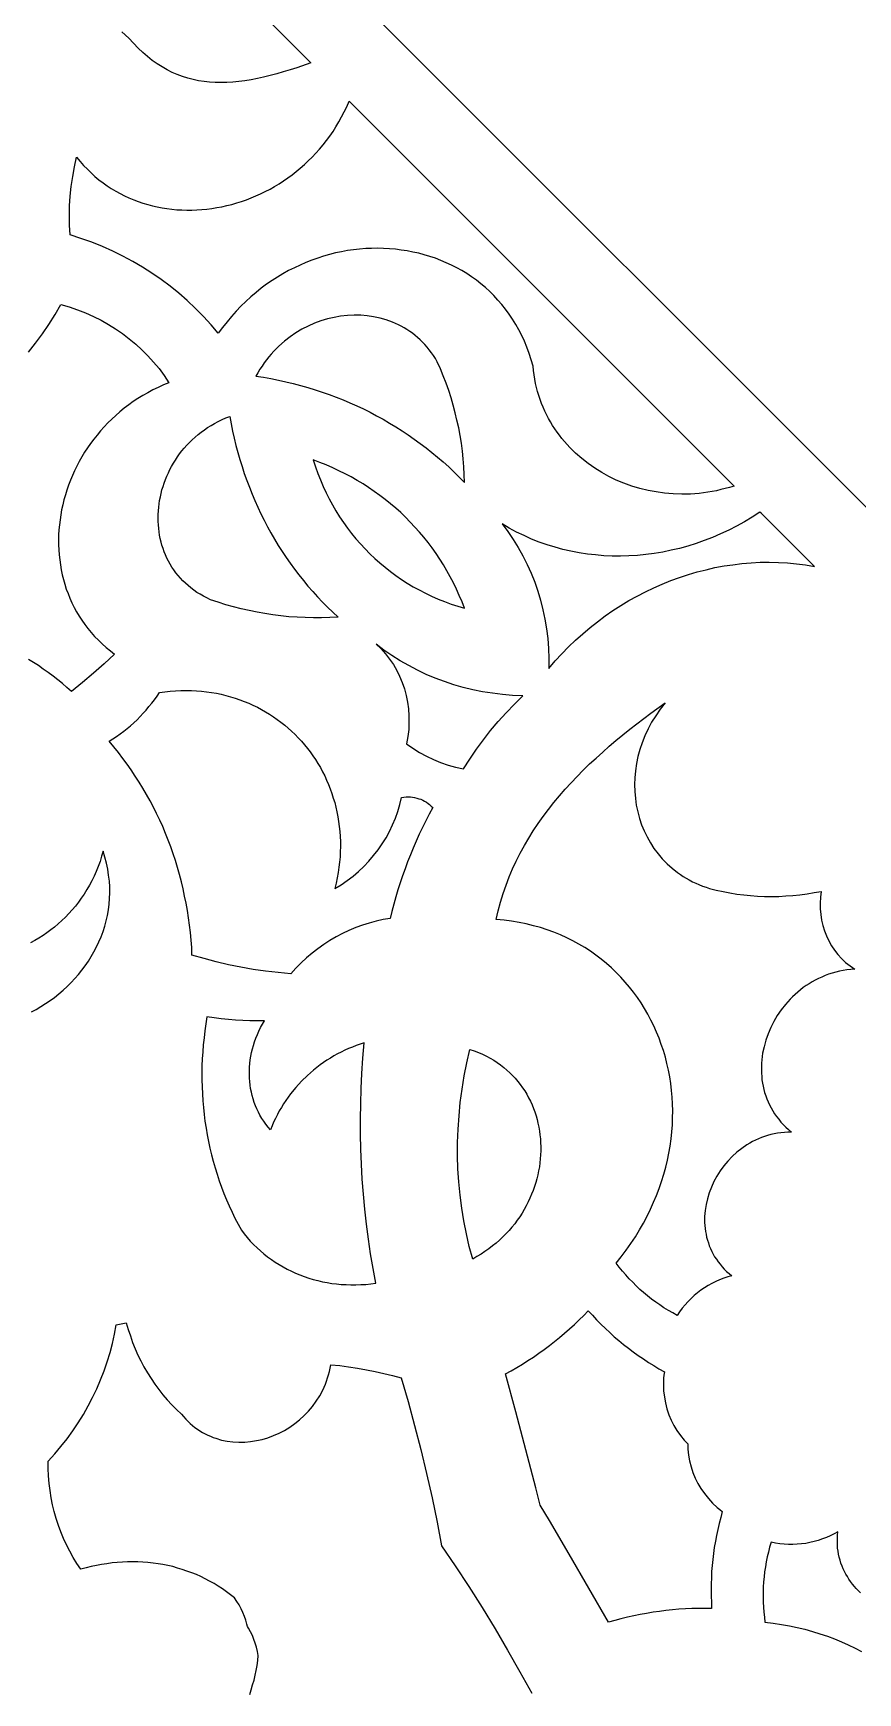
# Model space of a CAD drawing. Extents: x -3069 to -2029, y 258 to 1298.
# Drawn here: x -2171.5 to -2118.8, y 935.6 to 1041.8 of the extents above; entities that cross this region are included whole.
import ezdxf

# ---------------------------------------------------------------- set-up
doc = ezdxf.new("R2010")
doc.units = 0
doc.layers.add('LAYER_1', color=18, linetype='CONTINUOUS')
doc.layers.add('LAYER_2', color=174, linetype='CONTINUOUS')

msp = doc.modelspace()

# ---------------------------------------------------------------- linework, layer by layer
at = {"layer": 'LAYER_1'}
for points in [[(-2166.88, 1053.03), (-2153.73, 1039.9), (-2154.63, 1039.58), (-2155.07, 1039.44), (-2155.5, 1039.31), (-2155.92, 1039.19), (-2156.34, 1039.08), (-2156.76, 1038.98), (-2157.16, 1038.89), (-2157.56, 1038.81), (-2157.96, 1038.75), (-2158.35, 1038.7), (-2158.73, 1038.66), (-2159.11, 1038.64), (-2159.48, 1038.63), (-2159.85, 1038.64), (-2160.21, 1038.66), (-2160.57, 1038.7), (-2160.92, 1038.75), (-2161.26, 1038.82), (-2161.61, 1038.91), (-2161.94, 1039.02), (-2162.28, 1039.14), (-2162.61, 1039.28), (-2162.93, 1039.45), (-2163.25, 1039.63), (-2163.57, 1039.83), (-2163.88, 1040.05), (-2164.19, 1040.29), (-2164.49, 1040.56), (-2164.79, 1040.84), (-2165.09, 1041.15), (-2165.38, 1041.48), (-2165.83, 1041.87)], [(-2171.79, 1021.38), (-2171.34, 1021.96), (-2170.9, 1022.55), (-2170.49, 1023.16), (-2170.1, 1023.79), (-2169.72, 1024.43), (-2169.19, 1024.28), (-2168.66, 1024.1), (-2168.15, 1023.9), (-2167.65, 1023.67), (-2167.16, 1023.43), (-2166.69, 1023.16), (-2166.23, 1022.88), (-2165.78, 1022.57), (-2165.35, 1022.24), (-2164.94, 1021.9), (-2164.54, 1021.53), (-2164.16, 1021.15), (-2163.8, 1020.75), (-2163.45, 1020.33), (-2163.13, 1019.89), (-2162.82, 1019.43), (-2163.17, 1019.29), (-2163.51, 1019.13), (-2163.85, 1018.97), (-2164.17, 1018.79), (-2164.49, 1018.61), (-2164.8, 1018.42), (-2165.1, 1018.22), (-2165.39, 1018.01), (-2165.68, 1017.8), (-2165.95, 1017.57), (-2166.22, 1017.34), (-2166.47, 1017.1), (-2166.72, 1016.86), (-2166.96, 1016.61), (-2167.19, 1016.35), (-2167.41, 1016.08), (-2167.62, 1015.82), (-2167.83, 1015.54), (-2168.02, 1015.26), (-2168.21, 1014.98), (-2168.38, 1014.69), (-2168.55, 1014.39), (-2168.7, 1014.1), (-2168.85, 1013.8), (-2168.99, 1013.49), (-2169.11, 1013.19), (-2169.23, 1012.88), (-2169.34, 1012.56), (-2169.44, 1012.25), (-2169.53, 1011.93), (-2169.61, 1011.62), (-2169.68, 1011.3), (-2169.73, 1010.98), (-2169.78, 1010.65), (-2169.82, 1010.33), (-2169.85, 1010.01), (-2169.87, 1009.69), (-2169.88, 1009.37), (-2169.87, 1009.05), (-2169.86, 1008.73), (-2169.84, 1008.41), (-2169.8, 1008.09), (-2169.76, 1007.77), (-2169.7, 1007.46), (-2169.64, 1007.15), (-2169.56, 1006.84), (-2169.48, 1006.54), (-2169.38, 1006.23), (-2169.27, 1005.94), (-2169.15, 1005.64), (-2169.02, 1005.35), (-2168.88, 1005.06), (-2168.72, 1004.78), (-2168.56, 1004.5), (-2168.38, 1004.23), (-2168.2, 1003.97), (-2168, 1003.7), (-2167.79, 1003.45), (-2167.57, 1003.2), (-2167.33, 1002.96), (-2167.09, 1002.73), (-2166.83, 1002.5), (-2166.56, 1002.28), (-2166.29, 1002.07), (-2166.96, 1001.45), (-2167.65, 1000.85), (-2168.35, 1000.26), (-2169.05, 999.68), (-2169.34, 999.93), (-2169.63, 1000.18), (-2169.93, 1000.43), (-2170.23, 1000.66), (-2170.54, 1000.89), (-2170.85, 1001.11), (-2171.16, 1001.33), (-2171.48, 1001.53), (-2171.8, 1001.73)], [(-2171.61, 979.18), (-2171.3, 979.34), (-2171, 979.52), (-2170.7, 979.71), (-2170.41, 979.91), (-2170.13, 980.11), (-2169.85, 980.33), (-2169.58, 980.56), (-2169.32, 980.8), (-2169.07, 981.05), (-2168.83, 981.31), (-2168.6, 981.57), (-2168.38, 981.85), (-2168.17, 982.13), (-2167.97, 982.42), (-2167.78, 982.72), (-2167.61, 983.03), (-2167.44, 983.34), (-2167.29, 983.66), (-2167.15, 983.99), (-2167.03, 984.32), (-2166.92, 984.66), (-2166.83, 985), (-2166.75, 985.35), (-2166.69, 985.71), (-2166.64, 986.07), (-2166.61, 986.43), (-2166.6, 986.8), (-2166.6, 987.17), (-2166.62, 987.55), (-2166.67, 987.93), (-2166.73, 988.31), (-2166.81, 988.7), (-2166.91, 989.08), (-2167.03, 989.47), (-2167.12, 989.14), (-2167.22, 988.81), (-2167.34, 988.49), (-2167.47, 988.17), (-2167.6, 987.87), (-2167.75, 987.57), (-2167.9, 987.28), (-2168.06, 987), (-2168.24, 986.72), (-2168.42, 986.45), (-2168.61, 986.19), (-2168.8, 985.94), (-2169.01, 985.7), (-2169.22, 985.47), (-2169.43, 985.24), (-2169.66, 985.02), (-2169.89, 984.81), (-2170.13, 984.61), (-2170.37, 984.42), (-2170.62, 984.24), (-2170.87, 984.06), (-2171.13, 983.9), (-2171.39, 983.74), (-2171.66, 983.59)], [(-2157.65, 935.52), (-2157.55, 935.82), (-2157.46, 936.12), (-2157.37, 936.43), (-2157.3, 936.74), (-2157.23, 937.05), (-2157.18, 937.37), (-2157.13, 937.68), (-2157.1, 938), (-2157.15, 938.27), (-2157.21, 938.53), (-2157.29, 938.79), (-2157.38, 939.04), (-2157.48, 939.29), (-2157.59, 939.52), (-2157.72, 939.76), (-2157.79, 939.87), (-2157.83, 940.01), (-2157.9, 940.26), (-2157.99, 940.51), (-2158.09, 940.76), (-2158.2, 941), (-2158.33, 941.24), (-2158.47, 941.47), (-2158.63, 941.69), (-2158.88, 941.89), (-2159.13, 942.08), (-2159.39, 942.27), (-2159.66, 942.44), (-2159.93, 942.61), (-2160.21, 942.77), (-2160.49, 942.91), (-2160.77, 943.05), (-2161.06, 943.18), (-2161.36, 943.3), (-2161.66, 943.41), (-2161.96, 943.51), (-2162.26, 943.6), (-2162.57, 943.69), (-2162.88, 943.76), (-2163.2, 943.82), (-2163.51, 943.88), (-2163.83, 943.92), (-2164.16, 943.96), (-2164.48, 943.98), (-2164.81, 944), (-2165.13, 944), (-2165.46, 944), (-2165.79, 943.98), (-2166.12, 943.96), (-2166.45, 943.93), (-2166.78, 943.88), (-2167.12, 943.83), (-2167.45, 943.77), (-2167.78, 943.69), (-2168.11, 943.61), (-2168.44, 943.52), (-2168.7, 943.89), (-2168.93, 944.28), (-2169.16, 944.67), (-2169.36, 945.08), (-2169.55, 945.49), (-2169.73, 945.91), (-2169.88, 946.33), (-2170.03, 946.77), (-2170.15, 947.21), (-2170.26, 947.65), (-2170.35, 948.1), (-2170.42, 948.56), (-2170.48, 949.02), (-2170.52, 949.49), (-2170.54, 949.96), (-2170.54, 950.43), (-2170.12, 950.9), (-2169.72, 951.38), (-2169.33, 951.87), (-2168.96, 952.38), (-2168.62, 952.9), (-2168.29, 953.43), (-2167.98, 953.97), (-2167.7, 954.51), (-2167.43, 955.07), (-2167.19, 955.64), (-2166.96, 956.21), (-2166.76, 956.79), (-2166.58, 957.38), (-2166.43, 957.97), (-2166.3, 958.56), (-2166.19, 959.17), (-2165.54, 959.29), (-2165.42, 958.86), (-2165.28, 958.45), (-2165.14, 958.03), (-2164.98, 957.63), (-2164.8, 957.23), (-2164.61, 956.85), (-2164.41, 956.47), (-2164.19, 956.09), (-2163.96, 955.73), (-2163.72, 955.37), (-2163.47, 955.03), (-2163.2, 954.69), (-2162.92, 954.37), (-2162.63, 954.05), (-2162.33, 953.74), (-2162.01, 953.45), (-2161.88, 953.29), (-2161.74, 953.13), (-2161.6, 952.99), (-2161.45, 952.85), (-2161.3, 952.72), (-2161.15, 952.6), (-2160.99, 952.49), (-2160.83, 952.38), (-2160.67, 952.28), (-2160.5, 952.19), (-2160.33, 952.1), (-2160.16, 952.03), (-2159.99, 951.96), (-2159.81, 951.9), (-2159.45, 951.79), (-2159.09, 951.72), (-2158.72, 951.67), (-2158.35, 951.65), (-2157.97, 951.66), (-2157.6, 951.69), (-2157.22, 951.75), (-2156.85, 951.83), (-2156.48, 951.94), (-2156.12, 952.07), (-2155.77, 952.23), (-2155.42, 952.41), (-2155.09, 952.61), (-2154.77, 952.84), (-2154.46, 953.08), (-2154.17, 953.35), (-2153.89, 953.63), (-2153.63, 953.94), (-2153.39, 954.27), (-2153.17, 954.61), (-2152.98, 954.98), (-2152.89, 955.17), (-2152.81, 955.36), (-2152.73, 955.56), (-2152.67, 955.76), (-2152.6, 955.97), (-2152.55, 956.18), (-2152.5, 956.39), (-2152.46, 956.61), (-2151.89, 956.55), (-2151.32, 956.47), (-2150.75, 956.39), (-2150.18, 956.29), (-2149.62, 956.18), (-2149.07, 956.05), (-2148.51, 955.92), (-2147.96, 955.77), (-2147.52, 954.25), (-2147.1, 952.72), (-2146.7, 951.19), (-2146.33, 949.65), (-2145.98, 948.1), (-2145.66, 946.54), (-2145.37, 945.02), (-2144.5, 943.74), (-2143.63, 942.41), (-2142.78, 941.07), (-2141.95, 939.72), (-2141.15, 938.35), (-2140.36, 936.97), (-2139.6, 935.59)], [(-2118.58, 942.02), (-2118.85, 942.29), (-2118.97, 942.43), (-2119.1, 942.58), (-2119.21, 942.73), (-2119.32, 942.89), (-2119.42, 943.05), (-2119.52, 943.21), (-2119.61, 943.38), (-2119.69, 943.55), (-2119.76, 943.73), (-2119.83, 943.91), (-2119.89, 944.1), (-2119.94, 944.29), (-2119.98, 944.48), (-2120.01, 944.67), (-2120.04, 944.87), (-2120.05, 945.08), (-2120.06, 945.28), (-2120.06, 945.49), (-2120.05, 945.71), (-2120.02, 945.92), (-2120.26, 945.79), (-2120.51, 945.67), (-2120.76, 945.55), (-2121.02, 945.46), (-2121.28, 945.37), (-2121.54, 945.29), (-2121.81, 945.23), (-2122.08, 945.18), (-2122.36, 945.15), (-2122.63, 945.12), (-2122.91, 945.11), (-2123.19, 945.11), (-2123.46, 945.13), (-2123.74, 945.16), (-2124.02, 945.2), (-2124.29, 945.25), (-2124.39, 944.94), (-2124.47, 944.62), (-2124.54, 944.31), (-2124.61, 943.99), (-2124.66, 943.67), (-2124.71, 943.35), (-2124.75, 943.03), (-2124.78, 942.71), (-2124.8, 942.38), (-2124.81, 942.06), (-2124.81, 941.74), (-2124.81, 941.42), (-2124.79, 941.09), (-2124.77, 940.77), (-2124.73, 940.45), (-2124.69, 940.13), (-2124.16, 940.07), (-2123.64, 939.99), (-2123.13, 939.9), (-2122.62, 939.8), (-2122.13, 939.68), (-2121.64, 939.55), (-2121.17, 939.4), (-2120.7, 939.24), (-2120.24, 939.07), (-2119.79, 938.89), (-2119.36, 938.69), (-2118.93, 938.48), (-2118.51, 938.26)]]:
    msp.add_lwpolyline(points, dxfattribs=at)
for points in [[(-2151.29, 1037.44), (-2126.67, 1012.82), (-2126.95, 1012.73), (-2127.23, 1012.66), (-2127.51, 1012.59), (-2127.78, 1012.52), (-2128.06, 1012.47), (-2128.34, 1012.42), (-2128.62, 1012.38), (-2128.9, 1012.35), (-2129.18, 1012.33), (-2129.46, 1012.31), (-2129.74, 1012.3), (-2130.01, 1012.3), (-2130.56, 1012.32), (-2131.11, 1012.37), (-2131.64, 1012.44), (-2132.17, 1012.54), (-2132.7, 1012.67), (-2133.21, 1012.82), (-2133.71, 1013), (-2134.2, 1013.2), (-2134.67, 1013.43), (-2135.13, 1013.68), (-2135.58, 1013.96), (-2136, 1014.26), (-2136.41, 1014.58), (-2136.8, 1014.92), (-2137.17, 1015.28), (-2137.35, 1015.47), (-2137.52, 1015.66), (-2137.68, 1015.86), (-2137.84, 1016.07), (-2137.99, 1016.27), (-2138.14, 1016.49), (-2138.28, 1016.7), (-2138.41, 1016.93), (-2138.54, 1017.15), (-2138.66, 1017.39), (-2138.78, 1017.62), (-2138.88, 1017.86), (-2138.98, 1018.11), (-2139.07, 1018.36), (-2139.16, 1018.61), (-2139.23, 1018.87), (-2139.3, 1019.13), (-2139.36, 1019.39), (-2139.42, 1019.66), (-2139.46, 1019.93), (-2139.5, 1020.21), (-2139.52, 1020.49), (-2139.64, 1020.9), (-2139.77, 1021.31), (-2139.92, 1021.7), (-2140.08, 1022.08), (-2140.25, 1022.45), (-2140.43, 1022.81), (-2140.62, 1023.16), (-2140.83, 1023.5), (-2141.05, 1023.82), (-2141.28, 1024.13), (-2141.52, 1024.43), (-2141.77, 1024.72), (-2142.03, 1025), (-2142.29, 1025.26), (-2142.57, 1025.52), (-2142.86, 1025.76), (-2143.15, 1025.99), (-2143.46, 1026.2), (-2143.77, 1026.41), (-2144.08, 1026.6), (-2144.41, 1026.78), (-2144.74, 1026.95), (-2145.08, 1027.11), (-2145.42, 1027.25), (-2145.77, 1027.39), (-2146.12, 1027.51), (-2146.48, 1027.61), (-2146.84, 1027.71), (-2147.21, 1027.79), (-2147.58, 1027.86), (-2147.95, 1027.92), (-2148.32, 1027.97), (-2148.7, 1028), (-2149.08, 1028.02), (-2149.46, 1028.03), (-2149.85, 1028.02), (-2150.23, 1028.01), (-2150.62, 1027.98), (-2151, 1027.93), (-2151.39, 1027.88), (-2151.77, 1027.81), (-2152.16, 1027.73), (-2152.54, 1027.63), (-2152.92, 1027.52), (-2153.3, 1027.4), (-2153.68, 1027.27), (-2154.05, 1027.12), (-2154.42, 1026.96), (-2154.79, 1026.79), (-2155.16, 1026.6), (-2155.52, 1026.4), (-2155.87, 1026.19), (-2156.22, 1025.96), (-2156.57, 1025.73), (-2156.91, 1025.47), (-2157.24, 1025.21), (-2157.57, 1024.93), (-2157.89, 1024.63), (-2158.21, 1024.33), (-2158.51, 1024.01), (-2158.81, 1023.67), (-2159.1, 1023.32), (-2159.39, 1022.96), (-2159.66, 1022.59), (-2160.12, 1023.14), (-2160.61, 1023.67), (-2161.11, 1024.18), (-2161.64, 1024.68), (-2162.18, 1025.15), (-2162.73, 1025.6), (-2163.31, 1026.03), (-2163.9, 1026.44), (-2164.5, 1026.83), (-2165.12, 1027.19), (-2165.76, 1027.53), (-2166.41, 1027.85), (-2167.07, 1028.15), (-2167.75, 1028.42), (-2168.44, 1028.66), (-2169.14, 1028.89), (-2169.17, 1029.51), (-2169.18, 1030.13), (-2169.17, 1030.75), (-2169.13, 1031.37), (-2169.06, 1031.99), (-2168.97, 1032.62), (-2168.86, 1033.24), (-2168.72, 1033.86), (-2168.5, 1033.59), (-2168.27, 1033.33), (-2168.03, 1033.09), (-2167.79, 1032.86), (-2167.55, 1032.63), (-2167.29, 1032.42), (-2167.03, 1032.22), (-2166.77, 1032.03), (-2166.5, 1031.86), (-2166.22, 1031.69), (-2165.94, 1031.53), (-2165.66, 1031.39), (-2165.37, 1031.26), (-2165.07, 1031.13), (-2164.78, 1031.02), (-2164.48, 1030.92), (-2164.17, 1030.83), (-2163.87, 1030.75), (-2163.56, 1030.68), (-2163.25, 1030.62), (-2162.94, 1030.57), (-2162.62, 1030.53), (-2162.3, 1030.5), (-2161.99, 1030.48), (-2161.67, 1030.47), (-2161.35, 1030.47), (-2161.03, 1030.48), (-2160.71, 1030.51), (-2160.39, 1030.54), (-2160.07, 1030.58), (-2159.75, 1030.63), (-2159.43, 1030.69), (-2159.11, 1030.76), (-2158.8, 1030.84), (-2158.48, 1030.93), (-2158.17, 1031.03), (-2157.86, 1031.14), (-2157.55, 1031.26), (-2157.25, 1031.38), (-2156.95, 1031.52), (-2156.65, 1031.67), (-2156.35, 1031.82), (-2156.06, 1031.99), (-2155.77, 1032.16), (-2155.49, 1032.34), (-2155.21, 1032.53), (-2154.94, 1032.73), (-2154.67, 1032.94), (-2154.41, 1033.16), (-2154.15, 1033.39), (-2153.9, 1033.62), (-2153.65, 1033.86), (-2153.41, 1034.12), (-2153.18, 1034.38), (-2152.96, 1034.65), (-2152.74, 1034.92), (-2152.53, 1035.21), (-2152.32, 1035.5), (-2152.13, 1035.8), (-2151.94, 1036.11), (-2151.77, 1036.43), (-2151.6, 1036.76), (-2151.44, 1037.09)], [(-2143.9, 1013.04), (-2143.92, 1013.55), (-2143.95, 1014.06), (-2143.99, 1014.56), (-2144.04, 1015.06), (-2144.11, 1015.56), (-2144.19, 1016.05), (-2144.28, 1016.54), (-2144.39, 1017.03), (-2144.5, 1017.51), (-2144.63, 1017.99), (-2144.77, 1018.47), (-2144.92, 1018.94), (-2145.09, 1019.41), (-2145.27, 1019.87), (-2145.45, 1020.32), (-2145.66, 1020.77), (-2145.77, 1020.97), (-2145.9, 1021.17), (-2146.03, 1021.35), (-2146.16, 1021.53), (-2146.3, 1021.7), (-2146.44, 1021.87), (-2146.59, 1022.03), (-2146.75, 1022.18), (-2146.91, 1022.32), (-2147.07, 1022.46), (-2147.24, 1022.59), (-2147.41, 1022.71), (-2147.59, 1022.83), (-2147.77, 1022.94), (-2147.95, 1023.04), (-2148.13, 1023.14), (-2148.51, 1023.31), (-2148.91, 1023.45), (-2149.31, 1023.56), (-2149.72, 1023.65), (-2150.13, 1023.71), (-2150.55, 1023.75), (-2150.97, 1023.75), (-2151.4, 1023.73), (-2151.83, 1023.69), (-2152.25, 1023.61), (-2152.67, 1023.51), (-2153.09, 1023.38), (-2153.5, 1023.23), (-2153.91, 1023.05), (-2154.31, 1022.85), (-2154.69, 1022.62), (-2155.07, 1022.36), (-2155.43, 1022.08), (-2155.78, 1021.77), (-2156.11, 1021.44), (-2156.27, 1021.26), (-2156.43, 1021.08), (-2156.58, 1020.89), (-2156.72, 1020.7), (-2156.86, 1020.49), (-2157, 1020.29), (-2157.13, 1020.07), (-2157.25, 1019.85), (-2156.77, 1019.78), (-2156.29, 1019.69), (-2155.81, 1019.6), (-2155.34, 1019.49), (-2154.86, 1019.38), (-2154.4, 1019.26), (-2153.93, 1019.12), (-2153.47, 1018.98), (-2153.02, 1018.83), (-2152.57, 1018.67), (-2152.12, 1018.51), (-2151.68, 1018.33), (-2151.24, 1018.14), (-2150.8, 1017.95), (-2150.37, 1017.75), (-2149.95, 1017.54), (-2149.53, 1017.32), (-2149.12, 1017.09), (-2148.71, 1016.85), (-2148.3, 1016.61), (-2147.9, 1016.35), (-2147.51, 1016.09), (-2147.12, 1015.82), (-2146.74, 1015.55), (-2146.36, 1015.26), (-2145.99, 1014.97), (-2145.63, 1014.67), (-2145.27, 1014.36), (-2144.92, 1014.04), (-2144.58, 1013.71), (-2144.24, 1013.38)], [(-2152, 1004.43), (-2152.52, 1004.4), (-2153.05, 1004.39), (-2153.57, 1004.39), (-2154.1, 1004.4), (-2154.62, 1004.43), (-2155.14, 1004.46), (-2155.65, 1004.51), (-2156.17, 1004.58), (-2156.68, 1004.66), (-2157.18, 1004.75), (-2157.69, 1004.85), (-2158.19, 1004.96), (-2158.68, 1005.09), (-2159.18, 1005.23), (-2159.66, 1005.39), (-2160.15, 1005.55), (-2160.38, 1005.66), (-2160.6, 1005.77), (-2160.82, 1005.9), (-2161.02, 1006.02), (-2161.22, 1006.16), (-2161.41, 1006.3), (-2161.59, 1006.45), (-2161.76, 1006.6), (-2161.93, 1006.76), (-2162.08, 1006.92), (-2162.23, 1007.09), (-2162.37, 1007.27), (-2162.5, 1007.45), (-2162.62, 1007.63), (-2162.74, 1007.82), (-2162.84, 1008.01), (-2162.94, 1008.21), (-2163.03, 1008.41), (-2163.12, 1008.62), (-2163.19, 1008.82), (-2163.26, 1009.03), (-2163.31, 1009.24), (-2163.37, 1009.46), (-2163.41, 1009.67), (-2163.44, 1009.89), (-2163.47, 1010.11), (-2163.49, 1010.34), (-2163.5, 1010.56), (-2163.5, 1010.78), (-2163.5, 1011.01), (-2163.49, 1011.23), (-2163.47, 1011.46), (-2163.44, 1011.68), (-2163.41, 1011.9), (-2163.36, 1012.13), (-2163.31, 1012.35), (-2163.26, 1012.57), (-2163.19, 1012.79), (-2163.12, 1013.01), (-2163.04, 1013.23), (-2162.95, 1013.45), (-2162.85, 1013.66), (-2162.75, 1013.87), (-2162.64, 1014.08), (-2162.52, 1014.28), (-2162.4, 1014.48), (-2162.27, 1014.68), (-2162.13, 1014.88), (-2161.98, 1015.07), (-2161.83, 1015.25), (-2161.67, 1015.44), (-2161.5, 1015.61), (-2161.32, 1015.78), (-2161.14, 1015.95), (-2160.95, 1016.11), (-2160.75, 1016.27), (-2160.55, 1016.42), (-2160.34, 1016.56), (-2160.12, 1016.7), (-2159.89, 1016.83), (-2159.66, 1016.95), (-2159.42, 1017.07), (-2159.18, 1017.18), (-2158.92, 1017.28), (-2158.84, 1016.81), (-2158.75, 1016.34), (-2158.64, 1015.88), (-2158.53, 1015.42), (-2158.41, 1014.97), (-2158.28, 1014.51), (-2158.14, 1014.07), (-2158, 1013.62), (-2157.84, 1013.18), (-2157.67, 1012.74), (-2157.5, 1012.31), (-2157.32, 1011.89), (-2157.13, 1011.46), (-2156.93, 1011.04), (-2156.72, 1010.63), (-2156.51, 1010.22), (-2156.29, 1009.82), (-2156.06, 1009.42), (-2155.82, 1009.02), (-2155.57, 1008.64), (-2155.31, 1008.25), (-2155.05, 1007.88), (-2154.78, 1007.5), (-2154.5, 1007.14), (-2154.21, 1006.78), (-2153.92, 1006.42), (-2153.62, 1006.08), (-2153.31, 1005.73), (-2152.99, 1005.4), (-2152.67, 1005.07), (-2152.33, 1004.75)], [(-2143.9, 1005), (-2144.06, 1005.41), (-2144.24, 1005.82), (-2144.42, 1006.23), (-2144.61, 1006.62), (-2144.82, 1007.01), (-2145.03, 1007.4), (-2145.25, 1007.77), (-2145.49, 1008.14), (-2145.73, 1008.5), (-2145.98, 1008.86), (-2146.24, 1009.2), (-2146.51, 1009.54), (-2146.79, 1009.87), (-2147.08, 1010.2), (-2147.38, 1010.51), (-2147.68, 1010.82), (-2147.99, 1011.12), (-2148.31, 1011.41), (-2148.64, 1011.69), (-2148.98, 1011.96), (-2149.32, 1012.22), (-2149.68, 1012.48), (-2150.04, 1012.72), (-2150.4, 1012.96), (-2150.78, 1013.18), (-2151.16, 1013.4), (-2151.55, 1013.61), (-2151.94, 1013.8), (-2152.34, 1013.99), (-2152.75, 1014.17), (-2153.16, 1014.33), (-2153.58, 1014.49), (-2153.44, 1014.05), (-2153.29, 1013.63), (-2153.13, 1013.21), (-2152.95, 1012.8), (-2152.76, 1012.39), (-2152.56, 1012), (-2152.35, 1011.61), (-2152.13, 1011.23), (-2151.9, 1010.85), (-2151.65, 1010.49), (-2151.4, 1010.13), (-2151.13, 1009.79), (-2150.86, 1009.45), (-2150.57, 1009.12), (-2150.27, 1008.8), (-2149.97, 1008.49), (-2149.65, 1008.19), (-2149.33, 1007.9), (-2148.99, 1007.62), (-2148.65, 1007.35), (-2148.3, 1007.09), (-2147.94, 1006.85), (-2147.57, 1006.61), (-2147.19, 1006.38), (-2146.81, 1006.17), (-2146.41, 1005.97), (-2146.01, 1005.77), (-2145.6, 1005.59), (-2145.19, 1005.43), (-2144.76, 1005.27), (-2144.34, 1005.13)], [(-2124.94, 1011.09), (-2125.02, 1011.14), (-2125.51, 1010.83), (-2126, 1010.53), (-2126.51, 1010.26), (-2127.01, 1010), (-2127.53, 1009.76), (-2128.05, 1009.53), (-2128.57, 1009.33), (-2129.1, 1009.15), (-2129.63, 1008.98), (-2130.16, 1008.83), (-2130.7, 1008.71), (-2131.23, 1008.6), (-2131.77, 1008.51), (-2132.31, 1008.44), (-2132.85, 1008.38), (-2133.39, 1008.35), (-2133.92, 1008.34), (-2134.46, 1008.34), (-2134.99, 1008.36), (-2135.52, 1008.41), (-2136.05, 1008.47), (-2136.58, 1008.55), (-2137.1, 1008.65), (-2137.61, 1008.77), (-2138.12, 1008.9), (-2138.63, 1009.06), (-2139.13, 1009.24), (-2139.62, 1009.43), (-2140.1, 1009.65), (-2140.58, 1009.88), (-2141.05, 1010.13), (-2141.51, 1010.41), (-2141.14, 1009.92), (-2140.79, 1009.41), (-2140.47, 1008.89), (-2140.17, 1008.36), (-2139.9, 1007.81), (-2139.65, 1007.25), (-2139.42, 1006.68), (-2139.22, 1006.1), (-2139.04, 1005.51), (-2138.89, 1004.91), (-2138.76, 1004.3), (-2138.66, 1003.68), (-2138.58, 1003.06), (-2138.53, 1002.43), (-2138.51, 1001.79), (-2138.51, 1001.15), (-2138.1, 1001.63), (-2137.68, 1002.09), (-2137.25, 1002.53), (-2136.81, 1002.96), (-2136.35, 1003.37), (-2135.88, 1003.77), (-2135.4, 1004.14), (-2134.92, 1004.51), (-2134.42, 1004.85), (-2133.91, 1005.18), (-2133.4, 1005.49), (-2132.87, 1005.78), (-2132.34, 1006.06), (-2131.8, 1006.31), (-2131.26, 1006.55), (-2130.71, 1006.77), (-2130.15, 1006.98), (-2129.59, 1007.16), (-2129.03, 1007.33), (-2128.46, 1007.47), (-2127.89, 1007.6), (-2127.31, 1007.71), (-2126.74, 1007.79), (-2126.16, 1007.86), (-2125.58, 1007.91), (-2125, 1007.94), (-2124.42, 1007.95), (-2123.83, 1007.93), (-2123.25, 1007.9), (-2122.68, 1007.85), (-2122.1, 1007.77), (-2121.52, 1007.67)], [(-2143.98, 994.72), (-2143.57, 995.35), (-2143.15, 995.98), (-2142.7, 996.58), (-2142.24, 997.18), (-2141.75, 997.75), (-2141.25, 998.32), (-2140.72, 998.86), (-2140.18, 999.39), (-2140.83, 999.42), (-2141.48, 999.48), (-2142.12, 999.56), (-2142.75, 999.66), (-2143.37, 999.79), (-2143.99, 999.94), (-2144.59, 1000.11), (-2145.19, 1000.31), (-2145.78, 1000.53), (-2146.36, 1000.77), (-2146.92, 1001.04), (-2147.48, 1001.33), (-2148.02, 1001.64), (-2148.55, 1001.97), (-2149.06, 1002.33), (-2149.56, 1002.71), (-2149.25, 1002.41), (-2148.96, 1002.09), (-2148.7, 1001.75), (-2148.46, 1001.4), (-2148.24, 1001.03), (-2148.06, 1000.65), (-2147.89, 1000.25), (-2147.75, 999.85), (-2147.64, 999.43), (-2147.55, 999), (-2147.5, 998.57), (-2147.46, 998.13), (-2147.46, 997.69), (-2147.48, 997.24), (-2147.54, 996.79), (-2147.62, 996.33), (-2147.21, 996.05), (-2146.79, 995.78), (-2146.35, 995.54), (-2145.9, 995.32), (-2145.44, 995.13), (-2144.96, 994.97), (-2144.48, 994.83)], [(-2155.01, 981.62), (-2155.82, 981.69), (-2156.63, 981.78), (-2157.43, 981.9), (-2158.22, 982.04), (-2159.01, 982.2), (-2159.79, 982.38), (-2160.57, 982.59), (-2161.34, 982.81), (-2161.36, 983.29), (-2161.4, 983.77), (-2161.44, 984.25), (-2161.5, 984.72), (-2161.56, 985.19), (-2161.63, 985.66), (-2161.71, 986.13), (-2161.81, 986.59), (-2161.91, 987.05), (-2162.02, 987.51), (-2162.13, 987.96), (-2162.26, 988.41), (-2162.4, 988.86), (-2162.54, 989.3), (-2162.7, 989.74), (-2162.86, 990.17), (-2163.03, 990.6), (-2163.21, 991.03), (-2163.4, 991.45), (-2163.6, 991.87), (-2163.81, 992.28), (-2164.02, 992.69), (-2164.25, 993.09), (-2164.48, 993.49), (-2164.72, 993.88), (-2164.97, 994.27), (-2165.23, 994.66), (-2165.49, 995.03), (-2165.77, 995.4), (-2166.05, 995.77), (-2166.34, 996.13), (-2166.64, 996.49), (-2166.4, 996.64), (-2166.16, 996.79), (-2165.93, 996.96), (-2165.7, 997.13), (-2165.48, 997.31), (-2165.27, 997.49), (-2165.06, 997.68), (-2164.85, 997.87), (-2164.65, 998.07), (-2164.46, 998.28), (-2164.27, 998.49), (-2164.09, 998.71), (-2163.91, 998.93), (-2163.74, 999.15), (-2163.57, 999.38), (-2163.41, 999.62), (-2163.07, 999.66), (-2162.73, 999.7), (-2162.39, 999.72), (-2162.05, 999.74), (-2161.72, 999.74), (-2161.38, 999.74), (-2161.06, 999.72), (-2160.73, 999.69), (-2160.41, 999.66), (-2160.1, 999.61), (-2159.78, 999.56), (-2159.47, 999.5), (-2159.17, 999.42), (-2158.87, 999.34), (-2158.57, 999.25), (-2158.28, 999.15), (-2158, 999.04), (-2157.71, 998.93), (-2157.44, 998.8), (-2157.16, 998.67), (-2156.9, 998.53), (-2156.64, 998.38), (-2156.38, 998.22), (-2156.13, 998.06), (-2155.89, 997.89), (-2155.65, 997.71), (-2155.41, 997.53), (-2155.19, 997.33), (-2154.97, 997.13), (-2154.75, 996.93), (-2154.54, 996.72), (-2154.34, 996.5), (-2154.15, 996.27), (-2153.96, 996.04), (-2153.78, 995.81), (-2153.61, 995.57), (-2153.44, 995.32), (-2153.28, 995.07), (-2153.13, 994.81), (-2152.99, 994.54), (-2152.85, 994.28), (-2152.73, 994), (-2152.61, 993.72), (-2152.5, 993.44), (-2152.39, 993.16), (-2152.3, 992.86), (-2152.21, 992.57), (-2152.14, 992.27), (-2152.07, 991.97), (-2152.01, 991.66), (-2151.96, 991.35), (-2151.92, 991.04), (-2151.89, 990.72), (-2151.86, 990.4), (-2151.85, 990.08), (-2151.85, 989.75), (-2151.86, 989.42), (-2151.87, 989.09), (-2151.9, 988.76), (-2151.94, 988.43), (-2151.99, 988.09), (-2152.05, 987.75), (-2152.12, 987.41), (-2152.2, 987.07), (-2151.8, 987.31), (-2151.41, 987.58), (-2151.04, 987.87), (-2150.68, 988.17), (-2150.35, 988.49), (-2150.02, 988.83), (-2149.72, 989.18), (-2149.44, 989.55), (-2149.17, 989.93), (-2148.93, 990.32), (-2148.71, 990.73), (-2148.51, 991.14), (-2148.33, 991.57), (-2148.17, 992), (-2148.04, 992.44), (-2147.93, 992.89), (-2147.79, 992.91), (-2147.65, 992.93), (-2147.51, 992.93), (-2147.37, 992.93), (-2147.23, 992.91), (-2147.1, 992.89), (-2146.96, 992.86), (-2146.83, 992.82), (-2146.71, 992.78), (-2146.58, 992.73), (-2146.47, 992.67), (-2146.35, 992.6), (-2146.24, 992.52), (-2146.14, 992.44), (-2146.04, 992.35), (-2145.94, 992.25), (-2146.17, 991.83), (-2146.39, 991.4), (-2146.6, 990.97), (-2146.8, 990.54), (-2147, 990.1), (-2147.19, 989.66), (-2147.37, 989.22), (-2147.55, 988.78), (-2147.71, 988.33), (-2147.87, 987.88), (-2148.02, 987.43), (-2148.17, 986.98), (-2148.3, 986.53), (-2148.43, 986.07), (-2148.55, 985.61), (-2148.66, 985.16), (-2149.12, 985.08), (-2149.56, 984.98), (-2150.01, 984.86), (-2150.44, 984.73), (-2150.87, 984.57), (-2151.3, 984.39), (-2151.72, 984.19), (-2152.12, 983.98), (-2152.52, 983.74), (-2152.91, 983.49), (-2153.29, 983.22), (-2153.66, 982.93), (-2154.02, 982.63), (-2154.36, 982.31), (-2154.69, 981.97)], [(-2130.3, 959.76), (-2130.59, 959.92), (-2130.87, 960.08), (-2131.15, 960.25), (-2131.42, 960.43), (-2131.68, 960.62), (-2131.94, 960.81), (-2132.2, 961.01), (-2132.45, 961.22), (-2132.69, 961.43), (-2132.92, 961.65), (-2133.15, 961.88), (-2133.38, 962.11), (-2133.6, 962.35), (-2133.81, 962.59), (-2134.01, 962.84), (-2134.21, 963.1), (-2133.88, 963.52), (-2133.56, 963.94), (-2133.26, 964.37), (-2132.98, 964.8), (-2132.71, 965.23), (-2132.46, 965.67), (-2132.23, 966.11), (-2132.01, 966.55), (-2131.81, 967), (-2131.62, 967.44), (-2131.45, 967.89), (-2131.3, 968.34), (-2131.16, 968.79), (-2131.04, 969.25), (-2130.93, 969.7), (-2130.84, 970.15), (-2130.76, 970.6), (-2130.7, 971.05), (-2130.65, 971.5), (-2130.61, 971.95), (-2130.6, 972.4), (-2130.59, 972.84), (-2130.6, 973.29), (-2130.63, 973.73), (-2130.66, 974.16), (-2130.72, 974.6), (-2130.78, 975.03), (-2130.86, 975.45), (-2130.96, 975.87), (-2131.06, 976.29), (-2131.18, 976.7), (-2131.32, 977.1), (-2131.46, 977.5), (-2131.62, 977.89), (-2131.8, 978.28), (-2131.98, 978.66), (-2132.18, 979.03), (-2132.39, 979.4), (-2132.61, 979.75), (-2132.85, 980.1), (-2133.1, 980.44), (-2133.36, 980.77), (-2133.63, 981.09), (-2133.91, 981.41), (-2134.21, 981.71), (-2134.51, 982), (-2134.83, 982.28), (-2135.16, 982.55), (-2135.5, 982.81), (-2135.85, 983.06), (-2136.22, 983.29), (-2136.59, 983.51), (-2136.97, 983.72), (-2137.37, 983.92), (-2137.77, 984.1), (-2138.19, 984.27), (-2138.62, 984.43), (-2139.05, 984.57), (-2139.5, 984.69), (-2139.96, 984.81), (-2140.42, 984.9), (-2140.9, 984.98), (-2141.38, 985.04), (-2141.88, 985.09), (-2141.75, 985.65), (-2141.6, 986.21), (-2141.44, 986.75), (-2141.25, 987.29), (-2141.05, 987.81), (-2140.83, 988.33), (-2140.6, 988.83), (-2140.35, 989.33), (-2140.08, 989.82), (-2139.8, 990.3), (-2139.51, 990.77), (-2139.2, 991.23), (-2138.88, 991.68), (-2138.54, 992.13), (-2138.2, 992.57), (-2137.84, 993), (-2137.47, 993.42), (-2137.09, 993.83), (-2136.71, 994.24), (-2136.31, 994.64), (-2135.91, 995.04), (-2135.49, 995.42), (-2135.07, 995.8), (-2134.65, 996.18), (-2134.22, 996.55), (-2133.78, 996.91), (-2133.34, 997.26), (-2132.89, 997.61), (-2131.99, 998.29), (-2131.07, 998.95), (-2131.39, 998.55), (-2131.68, 998.13), (-2131.94, 997.71), (-2132.17, 997.28), (-2132.37, 996.84), (-2132.55, 996.4), (-2132.7, 995.96), (-2132.82, 995.51), (-2132.91, 995.06), (-2132.98, 994.61), (-2133.02, 994.16), (-2133.03, 993.72), (-2133.02, 993.28), (-2132.98, 992.84), (-2132.92, 992.4), (-2132.83, 991.98), (-2132.72, 991.56), (-2132.58, 991.15), (-2132.42, 990.76), (-2132.23, 990.37), (-2132.02, 990), (-2131.79, 989.64), (-2131.53, 989.3), (-2131.26, 988.97), (-2130.95, 988.66), (-2130.63, 988.37), (-2130.28, 988.1), (-2130.1, 987.97), (-2129.92, 987.85), (-2129.73, 987.73), (-2129.53, 987.62), (-2129.33, 987.51), (-2129.12, 987.41), (-2128.91, 987.32), (-2128.69, 987.23), (-2128.46, 987.15), (-2128.24, 987.08), (-2127.81, 986.97), (-2127.37, 986.88), (-2126.93, 986.79), (-2126.49, 986.72), (-2126.05, 986.67), (-2125.61, 986.62), (-2125.16, 986.59), (-2124.71, 986.57), (-2124.26, 986.57), (-2123.81, 986.57), (-2123.35, 986.6), (-2122.9, 986.63), (-2122.45, 986.67), (-2121.99, 986.73), (-2121.54, 986.81), (-2121.09, 986.89), (-2121.13, 986.51), (-2121.16, 986.14), (-2121.15, 985.77), (-2121.12, 985.41), (-2121.07, 985.05), (-2120.99, 984.7), (-2120.88, 984.36), (-2120.76, 984.04), (-2120.61, 983.72), (-2120.43, 983.41), (-2120.24, 983.12), (-2120.02, 982.85), (-2119.79, 982.59), (-2119.53, 982.35), (-2119.25, 982.13), (-2118.95, 981.92), (-2119.2, 981.9), (-2119.45, 981.87), (-2119.69, 981.83), (-2119.93, 981.78), (-2120.16, 981.72), (-2120.39, 981.66), (-2120.62, 981.59), (-2120.83, 981.5), (-2121.05, 981.41), (-2121.26, 981.32), (-2121.47, 981.21), (-2121.67, 981.1), (-2121.86, 980.98), (-2122.05, 980.86), (-2122.24, 980.73), (-2122.42, 980.59), (-2122.59, 980.45), (-2122.76, 980.3), (-2122.92, 980.15), (-2123.08, 979.99), (-2123.38, 979.66), (-2123.65, 979.31), (-2123.9, 978.95), (-2124.12, 978.57), (-2124.32, 978.18), (-2124.49, 977.78), (-2124.63, 977.37), (-2124.75, 976.95), (-2124.84, 976.53), (-2124.87, 976.32), (-2124.89, 976.11), (-2124.91, 975.9), (-2124.92, 975.69), (-2124.92, 975.47), (-2124.91, 975.26), (-2124.9, 975.05), (-2124.88, 974.84), (-2124.85, 974.63), (-2124.81, 974.43), (-2124.76, 974.22), (-2124.71, 974.02), (-2124.64, 973.82), (-2124.57, 973.62), (-2124.49, 973.42), (-2124.4, 973.23), (-2124.3, 973.04), (-2124.19, 972.85), (-2124.07, 972.66), (-2123.95, 972.48), (-2123.81, 972.31), (-2123.67, 972.13), (-2123.52, 971.97), (-2123.35, 971.8), (-2123.18, 971.65), (-2123, 971.49), (-2123.23, 971.49), (-2123.45, 971.47), (-2123.67, 971.45), (-2123.89, 971.42), (-2124.1, 971.38), (-2124.31, 971.33), (-2124.52, 971.27), (-2124.72, 971.21), (-2124.92, 971.14), (-2125.11, 971.06), (-2125.3, 970.98), (-2125.48, 970.88), (-2125.66, 970.78), (-2125.84, 970.68), (-2126.18, 970.45), (-2126.5, 970.2), (-2126.79, 969.93), (-2127.07, 969.64), (-2127.33, 969.33), (-2127.56, 969.01), (-2127.77, 968.68), (-2127.96, 968.33), (-2128.12, 967.97), (-2128.26, 967.6), (-2128.37, 967.23), (-2128.46, 966.85), (-2128.52, 966.47), (-2128.55, 966.09), (-2128.55, 965.71), (-2128.54, 965.52), (-2128.52, 965.33), (-2128.49, 965.14), (-2128.46, 964.95), (-2128.42, 964.76), (-2128.37, 964.58), (-2128.31, 964.4), (-2128.25, 964.22), (-2128.17, 964.04), (-2128.09, 963.86), (-2128, 963.69), (-2127.91, 963.52), (-2127.8, 963.36), (-2127.68, 963.19), (-2127.56, 963.04), (-2127.43, 962.88), (-2127.29, 962.73), (-2127.14, 962.58), (-2126.98, 962.44), (-2126.81, 962.3), (-2127.07, 962.23), (-2127.33, 962.14), (-2127.59, 962.04), (-2127.84, 961.93), (-2128.09, 961.81), (-2128.33, 961.68), (-2128.56, 961.53), (-2128.79, 961.37), (-2129.01, 961.2), (-2129.22, 961.03), (-2129.42, 960.84), (-2129.62, 960.64), (-2129.8, 960.43), (-2129.98, 960.22), (-2130.15, 959.99)], [(-2149.59, 961.82), (-2149.76, 962.76), (-2149.92, 963.7), (-2150.06, 964.65), (-2150.18, 965.6), (-2150.29, 966.55), (-2150.38, 967.51), (-2150.45, 968.47), (-2150.5, 969.43), (-2150.54, 970.39), (-2150.56, 971.36), (-2150.56, 972.33), (-2150.55, 973.3), (-2150.52, 974.27), (-2150.47, 975.24), (-2150.41, 976.22), (-2150.33, 977.19), (-2150.58, 977.11), (-2150.83, 977.03), (-2151.08, 976.93), (-2151.32, 976.83), (-2151.56, 976.73), (-2151.8, 976.61), (-2152.04, 976.49), (-2152.27, 976.36), (-2152.49, 976.23), (-2152.72, 976.09), (-2153.15, 975.79), (-2153.57, 975.46), (-2153.96, 975.11), (-2154.34, 974.74), (-2154.69, 974.35), (-2155.03, 973.94), (-2155.19, 973.73), (-2155.34, 973.52), (-2155.48, 973.29), (-2155.62, 973.07), (-2155.76, 972.84), (-2155.88, 972.61), (-2156, 972.37), (-2156.12, 972.13), (-2156.22, 971.88), (-2156.32, 971.63), (-2156.47, 971.81), (-2156.61, 971.99), (-2156.75, 972.18), (-2156.87, 972.37), (-2156.99, 972.57), (-2157.09, 972.77), (-2157.19, 972.97), (-2157.28, 973.18), (-2157.36, 973.39), (-2157.43, 973.61), (-2157.49, 973.83), (-2157.54, 974.05), (-2157.59, 974.27), (-2157.62, 974.5), (-2157.65, 974.72), (-2157.67, 974.95), (-2157.67, 975.18), (-2157.67, 975.42), (-2157.66, 975.65), (-2157.64, 975.88), (-2157.62, 976.11), (-2157.58, 976.35), (-2157.53, 976.58), (-2157.48, 976.81), (-2157.41, 977.04), (-2157.34, 977.27), (-2157.25, 977.5), (-2157.16, 977.73), (-2157.06, 977.95), (-2156.95, 978.18), (-2156.83, 978.4), (-2156.7, 978.61), (-2157.17, 978.61), (-2157.63, 978.61), (-2158.09, 978.63), (-2158.55, 978.65), (-2159.01, 978.69), (-2159.47, 978.74), (-2159.93, 978.8), (-2160.38, 978.87), (-2160.45, 978.42), (-2160.52, 977.97), (-2160.57, 977.52), (-2160.62, 977.07), (-2160.65, 976.62), (-2160.68, 976.17), (-2160.7, 975.72), (-2160.7, 975.27), (-2160.7, 974.83), (-2160.69, 974.38), (-2160.67, 973.94), (-2160.65, 973.5), (-2160.61, 973.06), (-2160.56, 972.62), (-2160.51, 972.19), (-2160.44, 971.75), (-2160.37, 971.32), (-2160.28, 970.89), (-2160.19, 970.47), (-2160.09, 970.04), (-2159.98, 969.62), (-2159.86, 969.2), (-2159.73, 968.79), (-2159.6, 968.38), (-2159.45, 967.97), (-2159.3, 967.56), (-2159.13, 967.16), (-2158.96, 966.77), (-2158.78, 966.37), (-2158.59, 965.98), (-2158.39, 965.6), (-2158.18, 965.22), (-2158, 964.98), (-2157.81, 964.75), (-2157.61, 964.52), (-2157.4, 964.3), (-2157.18, 964.09), (-2156.96, 963.89), (-2156.74, 963.7), (-2156.5, 963.52), (-2156.26, 963.34), (-2156.02, 963.17), (-2155.77, 963.02), (-2155.51, 962.87), (-2155.25, 962.72), (-2154.98, 962.59), (-2154.71, 962.47), (-2154.44, 962.35), (-2154.16, 962.25), (-2153.87, 962.15), (-2153.59, 962.07), (-2153.29, 961.99), (-2153, 961.92), (-2152.7, 961.86), (-2152.4, 961.81), (-2152.1, 961.78), (-2151.79, 961.75), (-2151.48, 961.73), (-2151.17, 961.72), (-2150.86, 961.72), (-2150.54, 961.73), (-2150.23, 961.75), (-2149.91, 961.78)], [(-2143.38, 963.37), (-2143.6, 964.18), (-2143.79, 964.99), (-2143.95, 965.81), (-2144.09, 966.63), (-2144.19, 967.46), (-2144.27, 968.3), (-2144.33, 969.14), (-2144.35, 969.98), (-2144.35, 970.83), (-2144.32, 971.68), (-2144.26, 972.53), (-2144.18, 973.38), (-2144.06, 974.23), (-2143.92, 975.08), (-2143.76, 975.93), (-2143.56, 976.78), (-2143.29, 976.69), (-2143.02, 976.58), (-2142.76, 976.47), (-2142.51, 976.35), (-2142.27, 976.22), (-2142.04, 976.09), (-2141.82, 975.94), (-2141.6, 975.79), (-2141.39, 975.63), (-2141.2, 975.46), (-2141.01, 975.29), (-2140.83, 975.11), (-2140.66, 974.93), (-2140.49, 974.73), (-2140.34, 974.54), (-2140.19, 974.33), (-2140.05, 974.12), (-2139.93, 973.91), (-2139.81, 973.69), (-2139.69, 973.47), (-2139.59, 973.24), (-2139.5, 973.01), (-2139.41, 972.78), (-2139.33, 972.54), (-2139.27, 972.3), (-2139.21, 972.06), (-2139.16, 971.81), (-2139.11, 971.56), (-2139.08, 971.31), (-2139.05, 971.06), (-2139.04, 970.81), (-2139.03, 970.56), (-2139.03, 970.3), (-2139.04, 970.04), (-2139.06, 969.79), (-2139.09, 969.53), (-2139.12, 969.27), (-2139.17, 969.02), (-2139.22, 968.76), (-2139.28, 968.51), (-2139.35, 968.26), (-2139.43, 968), (-2139.52, 967.75), (-2139.62, 967.51), (-2139.72, 967.26), (-2139.84, 967.02), (-2139.96, 966.78), (-2140.09, 966.54), (-2140.23, 966.3), (-2140.38, 966.07), (-2140.54, 965.85), (-2140.7, 965.62), (-2140.88, 965.41), (-2141.06, 965.19), (-2141.26, 964.98), (-2141.46, 964.78), (-2141.67, 964.58), (-2141.89, 964.39), (-2142.11, 964.21), (-2142.35, 964.03), (-2142.6, 963.85), (-2142.85, 963.69), (-2143.11, 963.53)], [(-2139.07, 947.63), (-2139.35, 948.74), (-2139.98, 951.17), (-2140.63, 953.59), (-2141.28, 956.02), (-2140.92, 956.22), (-2140.56, 956.43), (-2140.2, 956.65), (-2139.85, 956.87), (-2139.5, 957.1), (-2139.16, 957.34), (-2138.82, 957.58), (-2138.48, 957.83), (-2138.15, 958.09), (-2137.83, 958.35), (-2137.51, 958.62), (-2137.19, 958.9), (-2136.88, 959.18), (-2136.58, 959.47), (-2136.28, 959.76), (-2135.99, 960.06), (-2135.72, 959.77), (-2135.46, 959.48), (-2135.18, 959.2), (-2134.9, 958.93), (-2134.62, 958.66), (-2134.33, 958.4), (-2134.03, 958.15), (-2133.73, 957.9), (-2133.42, 957.66), (-2133.11, 957.43), (-2132.79, 957.2), (-2132.46, 956.98), (-2132.14, 956.76), (-2131.8, 956.56), (-2131.47, 956.35), (-2131.12, 956.16), (-2131.15, 955.95), (-2131.17, 955.75), (-2131.18, 955.34), (-2131.17, 954.94), (-2131.12, 954.54), (-2131.05, 954.16), (-2130.96, 953.78), (-2130.83, 953.41), (-2130.69, 953.06), (-2130.52, 952.72), (-2130.32, 952.39), (-2130.1, 952.08), (-2129.86, 951.78), (-2129.63, 951.54), (-2129.62, 951.2), (-2129.58, 950.82), (-2129.52, 950.45), (-2129.42, 950.08), (-2129.3, 949.72), (-2129.16, 949.36), (-2128.98, 949.02), (-2128.79, 948.68), (-2128.56, 948.36), (-2128.31, 948.05), (-2128.04, 947.76), (-2127.74, 947.48), (-2127.58, 947.34), (-2127.42, 947.22), (-2127.52, 946.84), (-2127.62, 946.46), (-2127.71, 946.07), (-2127.79, 945.69), (-2127.86, 945.31), (-2127.93, 944.92), (-2127.98, 944.53), (-2128.03, 944.14), (-2128.07, 943.76), (-2128.1, 943.37), (-2128.12, 942.98), (-2128.13, 942.59), (-2128.14, 942.19), (-2128.13, 941.8), (-2128.12, 941.41), (-2128.1, 941.02), (-2128.52, 941.02), (-2128.94, 941.02), (-2129.36, 941.01), (-2129.78, 940.99), (-2130.19, 940.96), (-2130.61, 940.92), (-2131.03, 940.88), (-2131.44, 940.83), (-2131.85, 940.77), (-2132.27, 940.7), (-2132.68, 940.63), (-2133.08, 940.54), (-2133.49, 940.45), (-2133.9, 940.36), (-2134.3, 940.25), (-2134.7, 940.14), (-2135.95, 942.31), (-2137.21, 944.48), (-2138.48, 946.65)]]:
    msp.add_lwpolyline(points, close=True, dxfattribs=at)
at = {"layer": 'LAYER_2'}
msp.add_lwpolyline([(-2354.51, 307.75), (-2079.19, 583.07), (-2079.19, 972.43), (-2354.51, 1247.75), (-2743.87, 1247.75), (-3019.19, 972.43), (-3019.19, 583.07), (-2743.87, 307.75)], close=True, dxfattribs=at)

doc.saveas('drawing.dxf')
